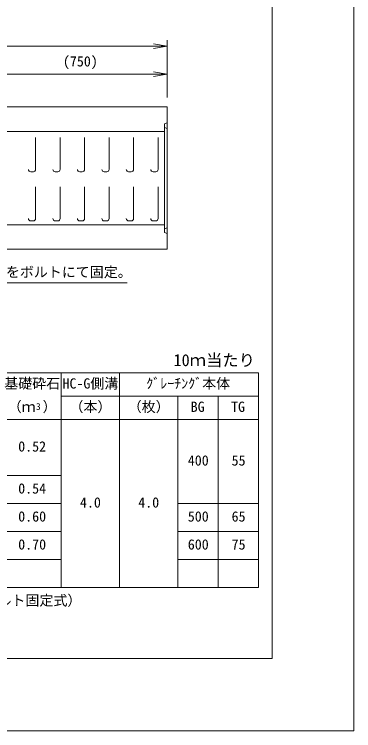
# Model space of a CAD drawing. Units: millimetres, scale not verified. Extents: x 7104 to 27197, y 3552 to 17396.
# Drawn here: x 25741 to 27197, y 11356 to 14427 of the extents above; entities that cross this region are included whole.
import ezdxf
from ezdxf.enums import TextEntityAlignment as Align

# ---------------------------------------------------------------- set-up
doc = ezdxf.new("R2010")
doc.units = ezdxf.units.MM
doc.header["$LTSCALE"] = 20
doc.layers.add('0_2', color=4, linetype='Continuous', lineweight=18)
doc.styles.add('ＭＳ ゴシック-5.0-0.0', font='')
doc.styles.get('ＭＳ ゴシック-5.0-0.0').set_extended_font_data('ＭＳ ゴシック-5.0-0.0')

msp = doc.modelspace()

# ---------------------------------------------------------------- linework, layer by layer
at = {"layer": '0_2', "color": 2}
for p, q in [((27196.73, 17396.45), (27196.73, 11356.45)), ((23896.73, 14029.67), (26396.73, 14029.67)), ((26396.73, 13419.67), (26396.73, 14029.67)), ((23896.73, 13419.67), (26396.73, 13419.67)), ((23488.25, 12889.5), (26788.25, 12889.5)), ((26788.25, 12889.5), (26788.25, 11969.5)), ((23488.25, 12689.5), (26788.25, 12689.5)), ((23488.25, 11969.5), (26788.25, 11969.5)), ((23016.73, 11356.45), (27196.73, 11356.45))]:
    msp.add_line(p, q, dxfattribs=at)
at = {"layer": '0_2'}
for p, q in [((26846.73, 11666.45), (26846.73, 16701.8)), ((26396.73, 14069.67), (26396.73, 14316.12)), ((23896.73, 14290.15), (26396.73, 14290.15)), ((26396.73, 14290.15), (26337.64, 14300.57)), ((26396.73, 14290.15), (26337.64, 14279.73)), ((25651.73, 14170.15), (26396.73, 14170.15)), ((26396.73, 14170.15), (26337.64, 14180.57)), ((26396.73, 14170.15), (26337.64, 14159.73)), ((26396.73, 13962.17), (26384.73, 13957.17)), ((26384.73, 13492.17), (26384.73, 13957.17)), ((26384.73, 13942.17), (26396.73, 13937.17)), ((25651.73, 13924.67), (26384.73, 13924.67)), ((25832.23, 13762.17), (25832.23, 13898.17)), ((25937.23, 13762.17), (25937.23, 13898.17)), ((26042.23, 13762.17), (26042.23, 13898.17)), ((26147.23, 13762.17), (26147.23, 13898.17)), ((26252.23, 13762.17), (26252.23, 13898.17)), ((26357.23, 13762.17), (26357.23, 13898.17)), ((25822.23, 13752.17), (25811.23, 13752.17)), ((25927.23, 13752.17), (25916.23, 13752.17)), ((26032.23, 13752.17), (26021.23, 13752.17)), ((26137.23, 13752.17), (26126.23, 13752.17)), ((26242.23, 13752.17), (26231.23, 13752.17)), ((26347.23, 13752.17), (26336.23, 13752.17)), ((25832.23, 13687.17), (25832.23, 13551.17)), ((25937.23, 13687.17), (25937.23, 13551.17)), ((26042.23, 13687.17), (26042.23, 13551.17)), ((26147.23, 13687.17), (26147.23, 13551.17)), ((26252.23, 13687.17), (26252.23, 13551.17)), ((26357.23, 13687.17), (26357.23, 13551.17)), ((25822.23, 13541.17), (25811.23, 13541.17)), ((25927.23, 13541.17), (25916.23, 13541.17)), ((26032.23, 13541.17), (26021.23, 13541.17)), ((26137.23, 13541.17), (26126.23, 13541.17)), ((26242.23, 13541.17), (26231.23, 13541.17)), ((26347.23, 13541.17), (26336.23, 13541.17)), ((25651.73, 13524.67), (26384.73, 13524.67)), ((26396.73, 13512.17), (26384.73, 13507.17)), ((26384.73, 13492.17), (26396.73, 13487.17)), ((25340.05, 13275.61), (26225.53, 13275.61)), ((25942.25, 12889.5), (25942.25, 11969.5)), ((26192.25, 12889.5), (26192.25, 11969.5)), ((25942.25, 12789.5), (26788.25, 12789.5)), ((26442.25, 12789.5), (26442.25, 11969.5)), ((26615.25, 12789.5), (26615.25, 11969.5)), ((25442.25, 12449.5), (25942.25, 12449.5)), ((25442.25, 12329.5), (25942.25, 12329.5)), ((26442.25, 12329.5), (26788.25, 12329.5)), ((25442.25, 12209.5), (25942.25, 12209.5)), ((26442.25, 12209.5), (26788.25, 12209.5)), ((25442.25, 12089.5), (25942.25, 12089.5)), ((26442.25, 12089.5), (26788.25, 12089.5)), ((26846.73, 11666.45), (23416.73, 11666.45))]:
    msp.add_line(p, q, dxfattribs=at)
for centre, start, end in [((25811.23, 13762.17), 180, 270), ((25822.23, 13762.17), 270, 0), ((25916.23, 13762.17), 180, 270), ((25927.23, 13762.17), 270, 0), ((26021.23, 13762.17), 180, 270), ((26032.23, 13762.17), 270, 0), ((26126.23, 13762.17), 180, 270), ((26137.23, 13762.17), 270, 0), ((26231.23, 13762.17), 180, 270), ((26242.23, 13762.17), 270, 0), ((26336.23, 13762.17), 180, 270), ((26347.23, 13762.17), 270, 0), ((25811.23, 13551.17), 180, 270), ((25822.23, 13551.17), 270, 0), ((25916.23, 13551.17), 180, 270), ((25927.23, 13551.17), 270, 0), ((26021.23, 13551.17), 180, 270), ((26032.23, 13551.17), 270, 0), ((26126.23, 13551.17), 180, 270), ((26137.23, 13551.17), 270, 0), ((26231.23, 13551.17), 180, 270), ((26242.23, 13551.17), 270, 0), ((26336.23, 13551.17), 180, 270), ((26347.23, 13551.17), 270, 0)]:
    msp.add_arc(centre, 10, start, end, dxfattribs=at)

# ---------------------------------------------------------------- texts
at = {"layer": '0_2', "color": 7, "style": 'ＭＳ ゴシック-5.0-0.0'}
for s, height, p in [('(750)', 43.99, (25949.23, 14190.15)), ('グレーチングをボルトにて固定。', 43.99, (25344.49, 13287.15)), ('10ｍ当たり', 51.32, (26423.4, 12903.51)), ('基礎砕石', 43.99, (25697.29, 12809.53)), ('HC-G側溝', 43.99, (25947.25, 12809.53)), ('ｸﾞﾚｰﾁﾝｸﾞ本体', 43.99, (26306.69, 12809.53)), ('（ｍ ）', 43.99, (25712.29, 12709.53)), ('（本）', 43.99, (25977.25, 12709.53)), ('（枚）', 43.99, (26227.25, 12709.53)), ('3', 29.33, (25833.68, 12722.34)), ('BG', 43.99, (26497.57, 12709.54)), ('TG', 43.99, (26670.58, 12709.54)), ('0.52', 43.99, (25757.3, 12539.53)), ('400', 43.99, (26484.94, 12479.52)), ('55', 43.99, (26672.94, 12479.52)), ('0.54', 43.99, (25757.29, 12359.53)), ('4.0', 43.99, (26022.31, 12299.51)), ('4.0', 43.99, (26272.31, 12299.51)), ('0.60', 43.99, (25757.3, 12239.51)), ('500', 43.99, (26484.94, 12239.5)), ('65', 43.99, (26672.94, 12239.5)), ('0.70', 43.99, (25757.29, 12119.53)), ('600', 43.99, (26484.94, 12119.52)), ('75', 43.99, (26672.94, 12119.52)), ('■ Ｇ型参考重量には、ｸﾞﾚｰﾁﾝｸﾞ・受枠の重量はふくまれていません。（４点ボルト固定式）', 43.99, (23538.42, 11879.54))]:
    msp.add_text(s, height=height, dxfattribs=at).set_placement(p, align=Align.BOTTOM_LEFT)

doc.saveas('drawing.dxf')
